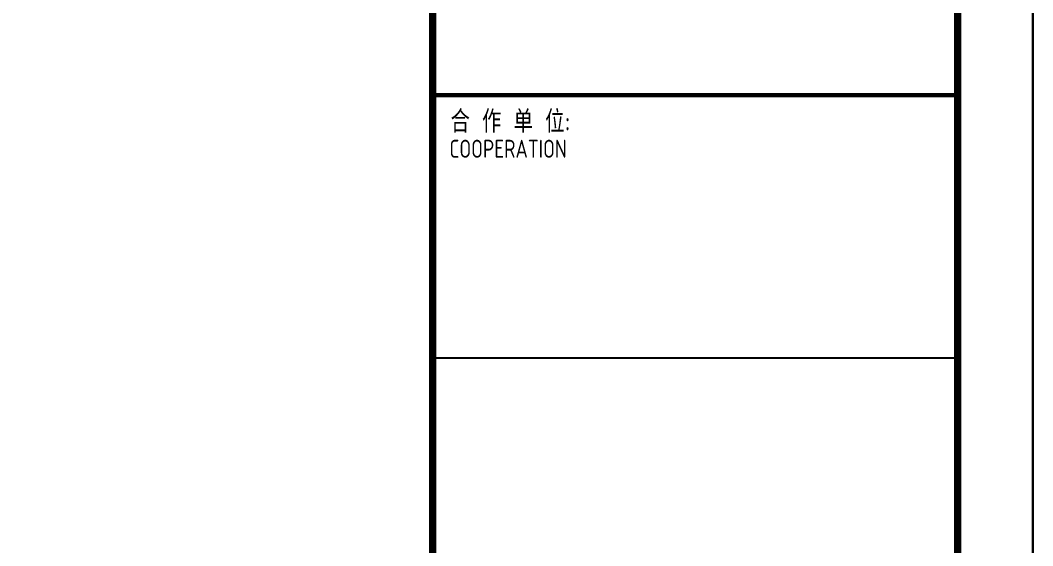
# Model space of a CAD drawing. Extents: x 9734459 to 9908434, y 5249905 to 5598782.
# Drawn here: x 9839859 to 9853359, y 5320002 to 5327003 of the extents above; entities that cross this region are included whole.
import ezdxf
from ezdxf.enums import TextEntityAlignment as Align

# ---------------------------------------------------------------- set-up
doc = ezdxf.new("R2010")
doc.units = 0
doc.header["$LTSCALE"] = 1000
doc.header["$MEASUREMENT"] = 0
doc.linetypes.add('接地线', pattern=[1.35002, 0.5, -1e-05, 1e-05, 0.5, -0.125, 0.1, -0.125])
for name, color, linetype in [('BTTK', 7, 'Continuous'), ('PUB_TITLE', 7, 'Continuous'), ('电-线路-接地网', 6, '接地线')]:
    doc.layers.add(name, color=color, linetype=linetype)
doc.layers.add('yichutu', color=7, linetype='Continuous', true_color=0xffffff, plot=False)
doc.styles.add('HZ(TK)', font='tssdeng.shx', dxfattribs={"width": 0.9, "bigfont": 'tssdchn.shx'})

# ---------------------------------------------------------------- blocks, each defined once
blk = doc.blocks.new('vhtemplate_2020年新竖式图框_A0')
at = {"layer": 'BTTK'}
blk.add_line((1109, 726), (1179, 726), dxfattribs=at)
at = {"layer": 'BTTK', "const_width": 0.6}
blk.add_lwpolyline([(1179, 761), (1109, 761)], dxfattribs=at)
at = {"layer": 'PUB_TITLE', "color": 7}
blk.add_lwpolyline([(0, 0), (1189, 0), (1189, 841), (0, 841)], close=True, dxfattribs=at)
at = {"layer": 'PUB_TITLE', "const_width": 1}
blk.add_lwpolyline([(25, 10), (1179, 10), (1179, 831), (25, 831)], close=True, dxfattribs=at)
blk.add_lwpolyline([(1109, 10), (1109, 831)], dxfattribs=at)
at = {"layer": 'BTTK', "style": 'HZ(TK)', "width": 0.9}
blk.add_text('合 作 单 位:', height=3, dxfattribs=at).set_placement((1111.38, 755.98))
at = {"layer": 'BTTK', "style": 'HZ(TK)', "width": 0.8}
blk.add_text('COOPERATION', height=2.4, dxfattribs=at).set_placement((1119.05, 753.86), align=Align.MIDDLE_CENTER)
at = {"layer": 'BTTK', "color": 4, "style": 'HZ(TK)', "width": 0.9}
for tag, p in [('合作单位', (1144, 743.5)), ('建设单位', (1144, 209.5)), ('工程名称', (1144, 176.5)), ('子项名称', (1154, 160)), ('图纸名称', (1144, 141))]:
    blk.add_attdef(tag, text='', height=3.5, dxfattribs=at).set_placement(p, align=Align.MIDDLE_CENTER)
for tag, p in [('注册证书号', (1156.5, 309.01)), ('注册印章号', (1156.5, 301.01)), ('设计号', (1154, 193)), ('图别', (1137.75, 34)), ('图号', (1170.25, 34)), ('版本号', (1137.75, 26)), ('日期', (1170.25, 26))]:
    blk.add_attdef(tag, text='', height=3.5, dxfattribs=at).set_placement(p, align=Align.MIDDLE)
blk = doc.blocks.new('yct-1189-841-118900-84100-100-0.0')
at = {"layer": 'yichutu', "color": 7, "true_color": 0xffffff}
blk.add_lwpolyline([(0, 0), (0, 84100), (118900, 84100), (118900, 0)], close=True, dxfattribs=at)

msp = doc.modelspace()

# ---------------------------------------------------------------- block references
at = {"layer": 'yichutu', "linetype": 'ByBlock'}
msp.add_blockref('yct-1189-841-118900-84100-100-0.0', (9734459, 5249905), dxfattribs=at)
at = {"layer": '电-线路-接地网', "linetype": 'ByBlock', "xscale": 100, "yscale": 100, "zscale": 100}
msp.add_blockref('vhtemplate_2020年新竖式图框_A0', (9734459, 5249905), dxfattribs=at)

doc.saveas('drawing.dxf')
